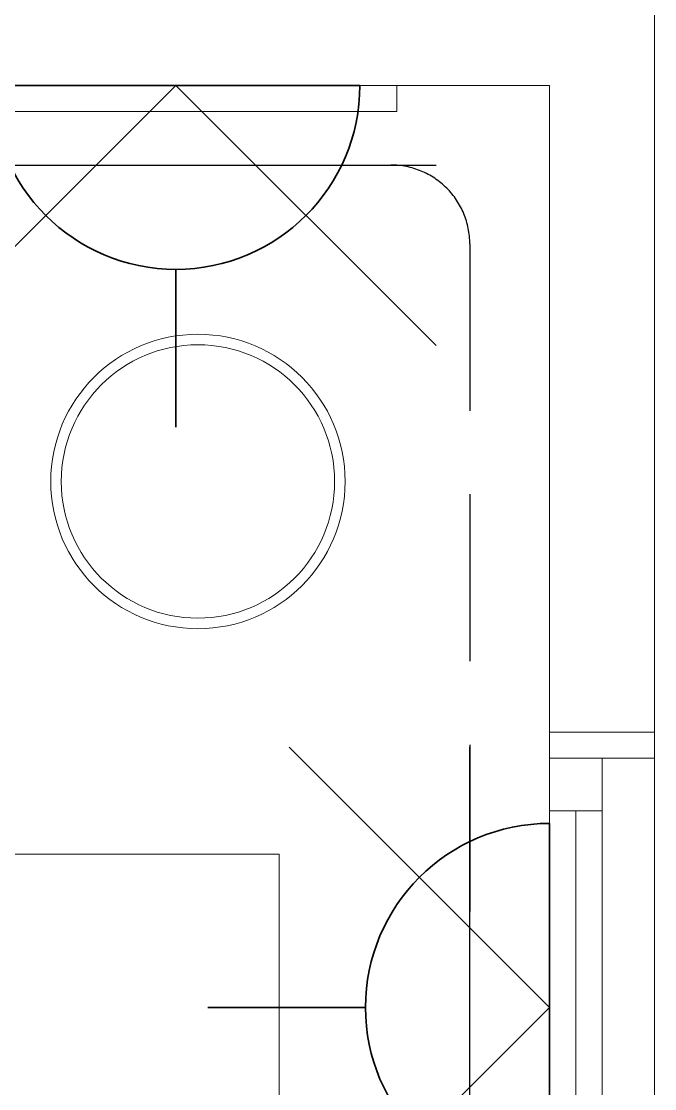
# Model space of a CAD drawing. Header units: inches. Extents: x -12418 to 57169, y -29325 to 19878.
# Drawn here: x 28947 to 29550, y -7402 to -6387 of the extents above; entities that cross this region are included whole.
import ezdxf
from ezdxf.enums import TextEntityAlignment as Align

# ---------------------------------------------------------------- set-up
doc = ezdxf.new("R2010")
doc.units = ezdxf.units.IN
doc.header["$LTSCALE"] = 25
doc.header["$MEASUREMENT"] = 0
doc.linetypes.add('DASHDOT', pattern=[25.4, 12.7, -6.35, 0, -6.35])
doc.linetypes.add('HIDDEN', pattern=[9.525, 6.35, -3.175])
doc.layers.get('0').update_dxf_attribs({"color": 8})
doc.layers.get('Defpoints').update_dxf_attribs({"color": 8})
for name, color, linetype, lineweight in [('00-Ground Floor$0$Aluminum', 251, 'Continuous', 5), ('00-Ground Floor$0$LOADING', 253, 'Continuous', 5), ('00-Ground Floor$0$Walls', 251, 'Continuous', 5), ('E-LITE-CLNG-CNDT', 6, 'DASHDOT', 35), ('E-LITE-EXIT-NUMB', 6, 'Continuous', 25), ('E-POWR-FLOR-CNDT', 6, 'HIDDEN', 25), ('E-POWR-WALL @ 100', 4, 'Continuous', 35)]:
    doc.layers.add(name, color=color, linetype=linetype, lineweight=lineweight)
doc.styles.add('DC_Simplex', font='SIMPLEX.shx', dxfattribs={"width": 0.7})

# ---------------------------------------------------------------- blocks, each defined once
blk = doc.blocks.new('00-Ground Floor$0$WM00001-P')
at = {"layer": '00-Ground Floor$0$LOADING'}
for radius in [0.14, 0.13]:
    blk.add_circle((0, 0), radius, dxfattribs=at)
blk = doc.blocks.new('00-Ground Floor$0$GF21043-P')
at = {"color": 0}
for p, q in [((-0.8, 0.75), (-0.8, 0)), ((-0.8, 0), (0.8, 0))]:
    blk.add_line(p, q, dxfattribs=at)
blk = doc.blocks.new('00-Ground Floor$0$A$C37be4daf')
at = {"layer": '00-Ground Floor$0$Aluminum'}
for p, q in [((1416, 598.2), (216, 598.2)), ((1341, 548.2), (1341, 598.2)), ((1391, 498.2), (1391, 598.2)), ((291, 573.2), (1341, 573.2)), ((1391, 548.2), (241, 548.2)), ((1416, 498.2), (216, 498.2))]:
    blk.add_line(p, q, dxfattribs=at)
at = {"layer": '00-Ground Floor$0$Walls'}
blk.add_line((1416, 498.2), (1416, 598.2), dxfattribs=at)
blk = doc.blocks.new('00-Ground Floor')
at = {"layer": '00-Ground Floor$0$LOADING', "elevation": 0}
blk.add_lwpolyline([(29304.2, -6447.4), (29304.2, -6472.4), (28798.2, -6472.4), (28798.2, -6447.4), (29304.2, -6447.4)], dxfattribs=at)
at = {"layer": '00-Ground Floor$0$Walls'}
for p, q in [((29549.5, -6347.4, 0), (29549.5, -8877.4, 0)), ((29449.5, -6447.4, 0), (23949.5, -6447.4, 0)), ((29449.5, -8877.4, 0), (29449.5, -6447.4, 0))]:
    blk.add_line(p, q, dxfattribs=at)
at = {"rotation": 90}
blk.add_blockref('00-Ground Floor$0$A$C37be4daf', (30047.7, -8478.4, 0), dxfattribs=at)
at = {"layer": '00-Ground Floor$0$LOADING', "extrusion": (-2.24019e-05, -2.35078e-18, -1), "xscale": -1000, "yscale": 1000, "zscale": 1000, "rotation": 179.9999999999996}
blk.add_blockref('00-Ground Floor$0$WM00001-P', (-29115.1, -6824.1, -0.6), dxfattribs=at)
at = {"layer": '00-Ground Floor$0$LOADING', "extrusion": (2.24019e-05, 2.35417e-18, 1), "xscale": 1000, "yscale": 1000, "zscale": 1000, "rotation": 180.0000000000001}
blk.add_blockref('00-Ground Floor$0$GF21043-P', (28392.2, -7178.4, 0.6), dxfattribs=at)
blk = doc.blocks.new('*U30')
blk.add_line((0, 1.75), (0, 3.25))
blk.add_lwpolyline([(1.75, 0, 1), (-1.75, 0)], format="xyb", close=True)
at = {"layer": 'Defpoints'}
for p, q in [((-2.475, 2.475), (0, 0)), ((2.475, 2.475), (0, 0)), ((-2.475, 0.758), (2.475, 0.758))]:
    blk.add_line(p, q, dxfattribs=at)
at = {"layer": 'E-LITE-EXIT-NUMB', "style": 'DC_Simplex', "width": 0.7, "flags": 8}
blk.add_attdef('TYPE', text='', height=2, rotation=360, dxfattribs=at).set_placement((-2.682, 5.238), align=Align.RIGHT)
blk.add_attdef('CIRCUIT', (2.682, 5.238), '', height=2, rotation=360, dxfattribs=at)

msp = doc.modelspace()

# ---------------------------------------------------------------- linework, layer by layer
at = {"layer": 'E-POWR-FLOR-CNDT', "elevation": 0}
msp.add_lwpolyline([(29169.9, -6523.2), (29298.7, -6523.2, -0.414214), (29373.7, -6598.2), (29373.7, -7248.5)], format="xyb", dxfattribs=at)

# ---------------------------------------------------------------- block references
at = {"layer": 'E-LITE-CLNG-CNDT'}
msp.add_blockref('00-Ground Floor', (0, 0), dxfattribs=at)
at = {"layer": 'E-POWR-WALL @ 100', "yscale": 100, "zscale": 100}
for p, xscale, rotation in [((29094.1, -6447.4, 0), -100, 180), ((29449.5, -7324.3, 0), 100, 90.00000000000001)]:
    msp.add_blockref('*U30', p, dxfattribs=dict(at, xscale=xscale, rotation=rotation))

doc.saveas('drawing.dxf')
